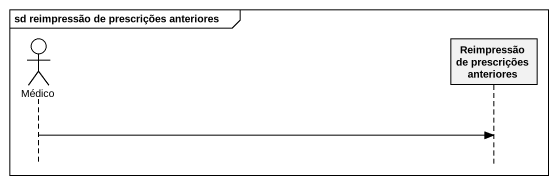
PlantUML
@startuml
mainframe sd reimpressão de prescrições anteriores
hide footbox
actor Médico
participant "Reimpressão de prescrições anteriores" as Reimpressão_de_prescrições

Médico -> Reimpressão_de_prescrições
@enduml
